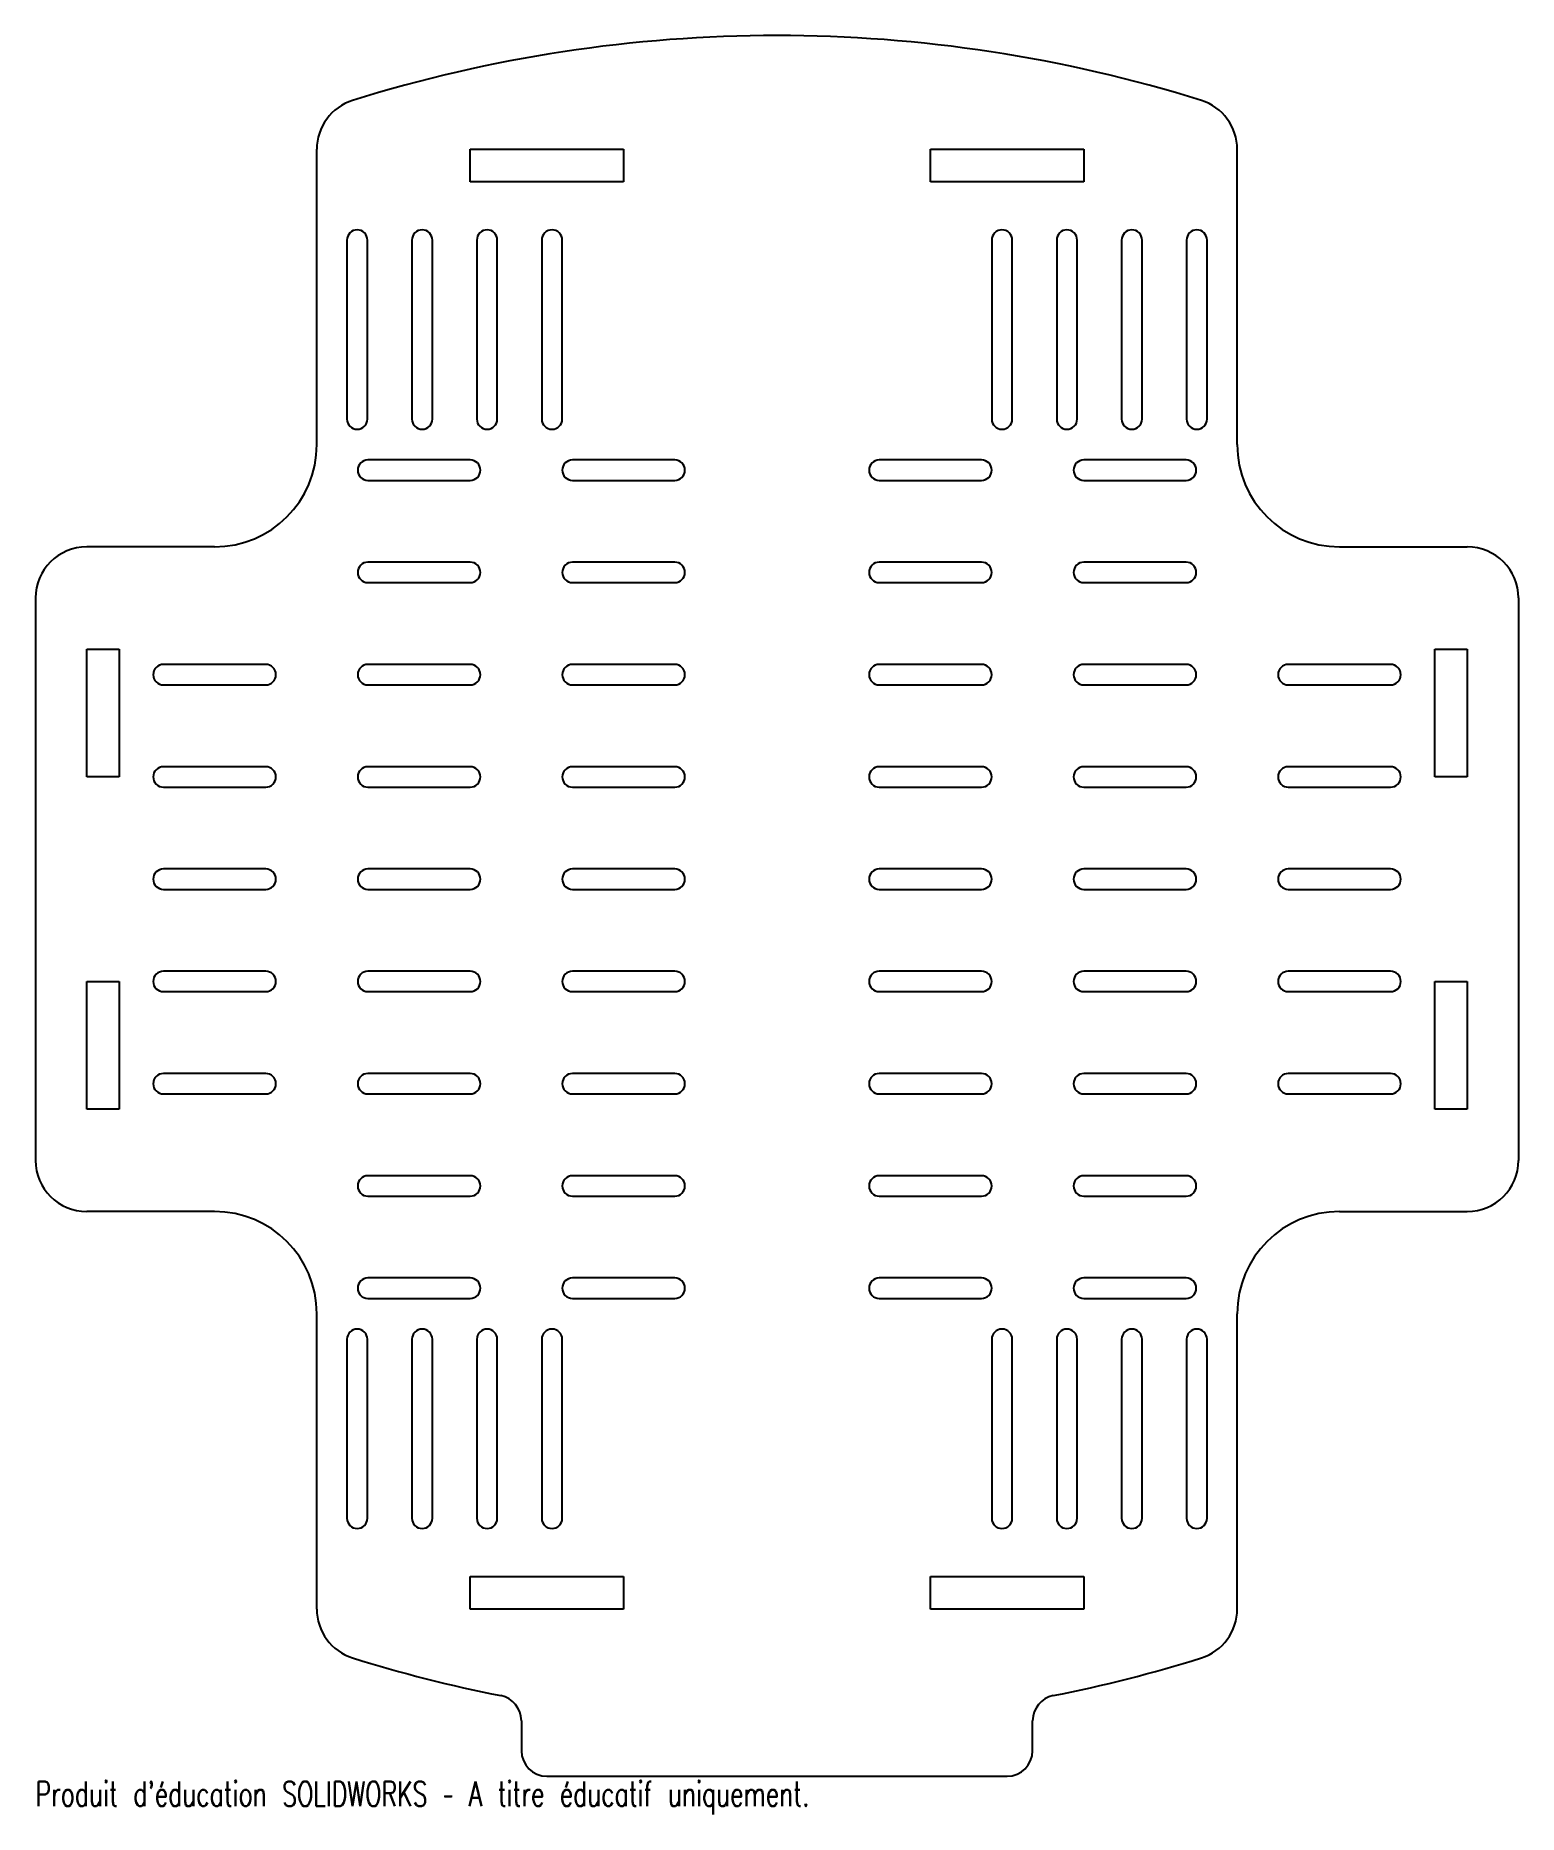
# Model space of a CAD drawing. Header units: millimetres. Extents: x -145 to 145, y -183 to 165.
import ezdxf

# ---------------------------------------------------------------- set-up
doc = ezdxf.new("R2010")
doc.units = ezdxf.units.MM
doc.styles.add('SLDTEXTSTYLE0', font='TXT', dxfattribs={"width": 0.7, "bigfont": 'bigfont'})

msp = doc.modelspace()

# ---------------------------------------------------------------- linework, layer by layer
at = {"color": 7, "linetype": 'Continuous', "lineweight": 25}
for p, q in [((-90, 85), (-90, 142.76)), ((-60, 136.41), (-60, 142.76)), ((-60, 142.76), (-30, 142.76)), ((-30, 142.76), (-30, 136.41)), ((30, 136.41), (30, 142.76)), ((30, 142.76), (60, 142.76)), ((60, 142.76), (60, 136.41)), ((90, 85), (90, 142.76)), ((-30, 136.41), (-60, 136.41)), ((60, 136.41), (30, 136.41)), ((-84.1, 125), (-84.1, 90)), ((-80.1, 90), (-80.1, 125)), ((-71.4, 125), (-71.4, 90)), ((-67.4, 90), (-67.4, 125)), ((-58.7, 125), (-58.7, 90)), ((-54.7, 90), (-54.7, 125)), ((-46, 125), (-46, 90)), ((-42, 90), (-42, 125)), ((42, 125), (42, 90)), ((46, 90), (46, 125)), ((54.7, 125), (54.7, 90)), ((58.7, 90), (58.7, 125)), ((67.4, 125), (67.4, 90)), ((71.4, 90), (71.4, 125)), ((80.1, 125), (80.1, 90)), ((84.1, 90), (84.1, 125)), ((-60, 82), (-80, 82)), ((-20, 82), (-40, 82)), ((40, 82), (20, 82)), ((80, 82), (60, 82)), ((-80, 78), (-60, 78)), ((-40, 78), (-20, 78)), ((20, 78), (40, 78)), ((60, 78), (80, 78)), ((-110, 65), (-135, 65)), ((110, 65), (135, 65)), ((-60, 62), (-80, 62)), ((-20, 62), (-40, 62)), ((40, 62), (20, 62)), ((80, 62), (60, 62)), ((-80, 58), (-60, 58)), ((-40, 58), (-20, 58)), ((20, 58), (40, 58)), ((60, 58), (80, 58)), ((-145, 55), (-145, -55)), ((145, 55), (145, -55)), ((-135, 20), (-135, 45)), ((-135, 45), (-128.65, 45)), ((-128.65, 45), (-128.65, 20)), ((-100, 42), (-120, 42)), ((-60, 42), (-80, 42)), ((-20, 42), (-40, 42)), ((40, 42), (20, 42)), ((80, 42), (60, 42)), ((120, 42), (100, 42)), ((128.65, 20), (128.65, 45)), ((128.65, 45), (135, 45)), ((135, 45), (135, 20)), ((-120, 38), (-100, 38)), ((-80, 38), (-60, 38)), ((-40, 38), (-20, 38)), ((20, 38), (40, 38)), ((60, 38), (80, 38)), ((100, 38), (120, 38)), ((-100, 22), (-120, 22)), ((-60, 22), (-80, 22)), ((-20, 22), (-40, 22)), ((40, 22), (20, 22)), ((80, 22), (60, 22)), ((120, 22), (100, 22)), ((-128.65, 20), (-135, 20)), ((-120, 18), (-100, 18)), ((-80, 18), (-60, 18)), ((-40, 18), (-20, 18)), ((20, 18), (40, 18)), ((60, 18), (80, 18)), ((100, 18), (120, 18)), ((135, 20), (128.65, 20)), ((-100, 2), (-120, 2)), ((-60, 2), (-80, 2)), ((-20, 2), (-40, 2)), ((40, 2), (20, 2)), ((80, 2), (60, 2)), ((120, 2), (100, 2)), ((-120, -2), (-100, -2)), ((-80, -2), (-60, -2)), ((-40, -2), (-20, -2)), ((20, -2), (40, -2)), ((60, -2), (80, -2)), ((100, -2), (120, -2)), ((-135, -45), (-135, -20)), ((-135, -20), (-128.65, -20)), ((-128.65, -20), (-128.65, -45)), ((-100, -18), (-120, -18)), ((-60, -18), (-80, -18)), ((-20, -18), (-40, -18)), ((40, -18), (20, -18)), ((80, -18), (60, -18)), ((120, -18), (100, -18)), ((128.65, -45), (128.65, -20)), ((128.65, -20), (135, -20)), ((135, -20), (135, -45)), ((-120, -22), (-100, -22)), ((-80, -22), (-60, -22)), ((-40, -22), (-20, -22)), ((20, -22), (40, -22)), ((60, -22), (80, -22)), ((100, -22), (120, -22)), ((-100, -38), (-120, -38)), ((-60, -38), (-80, -38)), ((-20, -38), (-40, -38)), ((40, -38), (20, -38)), ((80, -38), (60, -38)), ((120, -38), (100, -38)), ((-128.65, -45), (-135, -45)), ((-120, -42), (-100, -42)), ((-80, -42), (-60, -42)), ((-40, -42), (-20, -42)), ((20, -42), (40, -42)), ((60, -42), (80, -42)), ((100, -42), (120, -42)), ((135, -45), (128.65, -45)), ((-60, -58), (-80, -58)), ((-20, -58), (-40, -58)), ((40, -58), (20, -58)), ((80, -58), (60, -58)), ((-80, -62), (-60, -62)), ((-40, -62), (-20, -62)), ((20, -62), (40, -62)), ((60, -62), (80, -62)), ((-110, -65), (-135, -65)), ((110, -65), (135, -65)), ((-60, -78), (-80, -78)), ((-20, -78), (-40, -78)), ((40, -78), (20, -78)), ((80, -78), (60, -78)), ((-80, -82), (-60, -82)), ((-40, -82), (-20, -82)), ((20, -82), (40, -82)), ((60, -82), (80, -82)), ((-90, -142.76), (-90, -85)), ((90, -142.76), (90, -85)), ((-84.1, -90), (-84.1, -125)), ((-80.1, -125), (-80.1, -90)), ((-71.4, -90), (-71.4, -125)), ((-67.4, -125), (-67.4, -90)), ((-58.7, -90), (-58.7, -125)), ((-54.7, -125), (-54.7, -90)), ((-46, -90), (-46, -125)), ((-42, -125), (-42, -90)), ((42, -90), (42, -125)), ((46, -125), (46, -90)), ((54.7, -90), (54.7, -125)), ((58.7, -125), (58.7, -90)), ((67.4, -90), (67.4, -125)), ((71.4, -125), (71.4, -90)), ((80.1, -90), (80.1, -125)), ((84.1, -125), (84.1, -90)), ((-60, -142.76), (-60, -136.41)), ((-60, -136.41), (-30, -136.41)), ((-30, -136.41), (-30, -142.76)), ((30, -142.76), (30, -136.41)), ((30, -136.41), (60, -136.41)), ((60, -136.41), (60, -142.76)), ((-30, -142.76), (-60, -142.76)), ((60, -142.76), (30, -142.76)), ((-50, -164.59), (-50, -170.46)), ((50, -170.46), (50, -164.59)), ((-45, -175.46), (45, -175.46))]:
    msp.add_line(p, q, dxfattribs=at)
for centre, radius, start, end in [((0, -112.5), 277.5, 72.5985, 107.4015), ((-80, 142.76), 10, 107.4015, 180), ((80, 142.76), 10, 0, 72.5985), ((-82.1, 125), 2, 0, 180), ((-69.4, 125), 2, 0, 180), ((-56.7, 125), 2, 0, 180), ((-44, 125), 2, 0, 180), ((44, 125), 2, 0, 180), ((56.7, 125), 2, 0, 180), ((69.4, 125), 2, 0, 180), ((82.1, 125), 2, 0, 180), ((-82.1, 90), 2, 180, 0), ((-69.4, 90), 2, 180, 0), ((-56.7, 90), 2, 180, 0), ((-44, 90), 2, 180, 0), ((44, 90), 2, 180, 0), ((56.7, 90), 2, 180, 0), ((69.4, 90), 2, 180, 0), ((82.1, 90), 2, 180, 0), ((-110, 85), 20, 270, 0), ((110, 85), 20, 180, 270), ((-80, 80), 2, 90, 270), ((-60, 80), 2, 270, 90), ((-40, 80), 2, 90, 270), ((-20, 80), 2, 270, 90), ((20, 80), 2, 90, 270), ((40, 80), 2, 270, 90), ((60, 80), 2, 90, 270), ((80, 80), 2, 270, 90), ((-135, 55), 10, 90, 180), ((135, 55), 10, 0, 90), ((-80, 60), 2, 90, 270), ((-60, 60), 2, 270, 90), ((-40, 60), 2, 90, 270), ((-20, 60), 2, 270, 90), ((20, 60), 2, 90, 270), ((40, 60), 2, 270, 90), ((60, 60), 2, 90, 270), ((80, 60), 2, 270, 90), ((-120, 40), 2, 90, 270), ((-100, 40), 2, 270, 90), ((-80, 40), 2, 90, 270), ((-60, 40), 2, 270, 90), ((-40, 40), 2, 90, 270), ((-20, 40), 2, 270, 90), ((20, 40), 2, 90, 270), ((40, 40), 2, 270, 90), ((60, 40), 2, 90, 270), ((80, 40), 2, 270, 90), ((100, 40), 2, 90, 270), ((120, 40), 2, 270, 90), ((-120, 20), 2, 90, 270), ((-100, 20), 2, 270, 90), ((-80, 20), 2, 90, 270), ((-60, 20), 2, 270, 90), ((-40, 20), 2, 90, 270), ((-20, 20), 2, 270, 90), ((20, 20), 2, 90, 270), ((40, 20), 2, 270, 90), ((60, 20), 2, 90, 270), ((80, 20), 2, 270, 90), ((100, 20), 2, 90, 270), ((120, 20), 2, 270, 90), ((-120, 0), 2, 90, 270), ((-100, 0), 2, 270, 90), ((-80, 0), 2, 90, 270), ((-60, 0), 2, 270, 90), ((-40, 0), 2, 90, 270), ((-20, 0), 2, 270, 90), ((20, 0), 2, 90, 270), ((40, 0), 2, 270, 90), ((60, 0), 2, 90, 270), ((80, 0), 2, 270, 90), ((100, 0), 2, 90, 270), ((120, 0), 2, 270, 90), ((-120, -20), 2, 90, 270), ((-100, -20), 2, 270, 90), ((-80, -20), 2, 90, 270), ((-60, -20), 2, 270, 90), ((-40, -20), 2, 90, 270), ((-20, -20), 2, 270, 90), ((20, -20), 2, 90, 270), ((40, -20), 2, 270, 90), ((60, -20), 2, 90, 270), ((80, -20), 2, 270, 90), ((100, -20), 2, 90, 270), ((120, -20), 2, 270, 90), ((-120, -40), 2, 90, 270), ((-100, -40), 2, 270, 90), ((-80, -40), 2, 90, 270), ((-60, -40), 2, 270, 90), ((-40, -40), 2, 90, 270), ((-20, -40), 2, 270, 90), ((20, -40), 2, 90, 270), ((40, -40), 2, 270, 90), ((60, -40), 2, 90, 270), ((80, -40), 2, 270, 90), ((100, -40), 2, 90, 270), ((120, -40), 2, 270, 90), ((-135, -55), 10, 180, 270), ((135, -55), 10, 270, 0), ((-80, -60), 2, 90, 270), ((-60, -60), 2, 270, 90), ((-40, -60), 2, 90, 270), ((-20, -60), 2, 270, 90), ((20, -60), 2, 90, 270), ((40, -60), 2, 270, 90), ((60, -60), 2, 90, 270), ((80, -60), 2, 270, 90), ((-110, -85), 20, 0, 90), ((110, -85), 20, 90, 180), ((-80, -80), 2, 90, 270), ((-60, -80), 2, 270, 90), ((-40, -80), 2, 90, 270), ((-20, -80), 2, 270, 90), ((20, -80), 2, 90, 270), ((40, -80), 2, 270, 90), ((60, -80), 2, 90, 270), ((80, -80), 2, 270, 90), ((-82.1, -90), 2, 0, 180), ((-69.4, -90), 2, 0, 180), ((-56.7, -90), 2, 0, 180), ((-44, -90), 2, 0, 180), ((44, -90), 2, 0, 180), ((56.7, -90), 2, 0, 180), ((69.4, -90), 2, 0, 180), ((82.1, -90), 2, 0, 180), ((-82.1, -125), 2, 180, 0), ((-69.4, -125), 2, 180, 0), ((-56.7, -125), 2, 180, 0), ((-44, -125), 2, 180, 0), ((44, -125), 2, 180, 0), ((56.7, -125), 2, 180, 0), ((69.4, -125), 2, 180, 0), ((82.1, -125), 2, 180, 0), ((-80, -142.76), 10, 180, 252.5985), ((80, -142.76), 10, 287.4015, 0), ((0, 112.5), 277.5, 252.5985, 258.7734), ((0, 112.5), 277.5, 281.2266, 287.4015), ((-55, -164.59), 5, 0, 78.7734), ((55, -164.59), 5, 101.2266, 180), ((-45, -170.46), 5, 180, 270), ((45, -170.46), 5, 270, 0)]:
    msp.add_arc(centre, radius, start, end, dxfattribs=at)

# ---------------------------------------------------------------- texts
at = {"color": 7, "linetype": 'Continuous', "insert": (-145, -176.48), "char_height": 4.8336, "attachment_point": 1, "style": 'SLDTEXTSTYLE0'}
msp.add_mtext("Produit d'éducation SOLIDWORKS – A titre éducatif uniquement.", dxfattribs=at)

doc.saveas('drawing.dxf')
